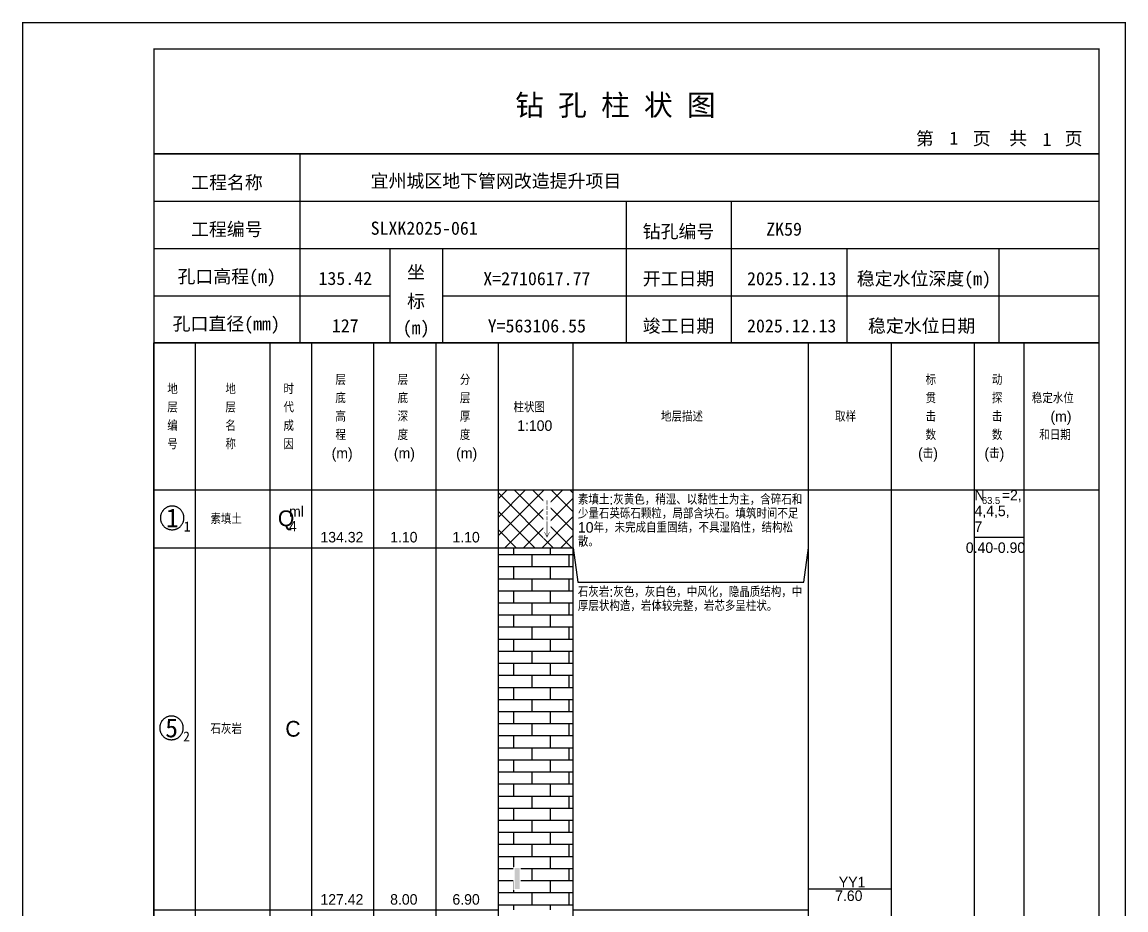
# Model space of a CAD drawing. Header units: millimetres. Extents: x 12489 to 89920, y 4630 to 4927.
# Drawn here: x 51209.3 to 51419.6, y 4757.7 to 4926.8 of the extents above; entities that cross this region are included whole.
import ezdxf
from ezdxf.enums import TextEntityAlignment as Align

# ---------------------------------------------------------------- set-up
doc = ezdxf.new("R2010")
doc.units = ezdxf.units.MM
doc.layers.add('ZZT_TC', color=7, linetype='Continuous')
doc.styles.add('成果图图块', font='', dxfattribs={"height": 2.5})
doc.styles.add('成果图模板', font='')
doc.styles.add('成果图模板标题', font='simhei.ttf')
doc.styles.add('成果图表体', font='Comfont.shx', dxfattribs={"height": 2, "bigfont": 'Hztxt12a.shx'})
doc.styles.get('成果图图块').set_extended_font_data('FangSong_GB2312')
doc.styles.get('成果图模板').set_extended_font_data('FangSong_GB2312')

# ---------------------------------------------------------------- blocks, each defined once
blk = doc.blocks.new('DCBH-1-1-1332', base_point=(0.3, -0.11))
at = {"layer": 'ZZT_TC', "color": 7}
blk.add_polyline3d([(-0.19, 2.31, 0), (-0.3, 2.31, 0), (-0.41, 2.3, 0), (-0.52, 2.29, 0), (-0.63, 2.27, 0), (-0.73, 2.24, 0), (-0.84, 2.21, 0), (-0.95, 2.18, 0), (-1.05, 2.14, 0), (-1.15, 2.09, 0), (-1.25, 2.04, 0), (-1.35, 1.99, 0), (-1.44, 1.93, 0), (-1.53, 1.87, 0), (-1.62, 1.8, 0), (-1.7, 1.73, 0), (-1.78, 1.65, 0), (-1.86, 1.57, 0), (-1.93, 1.49, 0), (-2, 1.4, 0), (-2.06, 1.31, 0), (-2.12, 1.22, 0), (-2.17, 1.12, 0), (-2.22, 1.02, 0), (-2.27, 0.92, 0), (-2.31, 0.82, 0), (-2.34, 0.71, 0), (-2.37, 0.61, 0), (-2.4, 0.5, 0), (-2.41, 0.39, 0), (-2.43, 0.28, 0), (-2.44, 0.17, 0), (-2.44, 0.06, 0), (-2.44, -0.05, 0), (-2.43, -0.16, 0), (-2.41, -0.27, 0), (-2.4, -0.38, 0), (-2.37, -0.49, 0), (-2.34, -0.6, 0), (-2.31, -0.7, 0), (-2.27, -0.8, 0), (-2.22, -0.9, 0), (-2.17, -1, 0), (-2.12, -1.1, 0), (-2.06, -1.19, 0), (-2, -1.28, 0), (-1.93, -1.37, 0), (-1.86, -1.45, 0), (-1.78, -1.53, 0), (-1.7, -1.61, 0), (-1.62, -1.68, 0), (-1.53, -1.75, 0), (-1.44, -1.81, 0), (-1.35, -1.87, 0), (-1.25, -1.93, 0), (-1.15, -1.98, 0), (-1.05, -2.02, 0), (-0.95, -2.06, 0), (-0.84, -2.1, 0), (-0.73, -2.13, 0), (-0.63, -2.15, 0), (-0.52, -2.17, 0), (-0.41, -2.18, 0), (-0.3, -2.19, 0), (-0.19, -2.19, 0), (-0.08, -2.19, 0), (0.03, -2.18, 0), (0.14, -2.17, 0), (0.25, -2.15, 0), (0.36, -2.13, 0), (0.47, -2.1, 0), (0.57, -2.06, 0), (0.67, -2.02, 0), (0.77, -1.98, 0), (0.87, -1.93, 0), (0.97, -1.87, 0), (1.06, -1.81, 0), (1.15, -1.75, 0), (1.24, -1.68, 0), (1.32, -1.61, 0), (1.4, -1.53, 0), (1.48, -1.45, 0), (1.55, -1.37, 0), (1.62, -1.28, 0), (1.68, -1.19, 0), (1.74, -1.1, 0), (1.8, -1, 0), (1.85, -0.9, 0), (1.89, -0.8, 0), (1.93, -0.7, 0), (1.97, -0.6, 0), (2, -0.49, 0), (2.02, -0.38, 0), (2.04, -0.27, 0), (2.05, -0.16, 0), (2.06, -0.05, 0), (2.06, 0.06, 0), (2.06, 0.17, 0), (2.05, 0.28, 0), (2.04, 0.39, 0), (2.02, 0.5, 0), (2, 0.61, 0), (1.97, 0.71, 0), (1.93, 0.82, 0), (1.89, 0.92, 0), (1.85, 1.02, 0), (1.8, 1.12, 0), (1.74, 1.22, 0), (1.68, 1.31, 0), (1.62, 1.4, 0), (1.55, 1.49, 0), (1.48, 1.57, 0), (1.4, 1.65, 0), (1.32, 1.73, 0), (1.24, 1.8, 0), (1.15, 1.87, 0), (1.06, 1.93, 0), (0.97, 1.99, 0), (0.87, 2.04, 0), (0.77, 2.09, 0), (0.67, 2.14, 0), (0.57, 2.18, 0), (0.47, 2.21, 0), (0.36, 2.24, 0), (0.25, 2.27, 0), (0.14, 2.29, 0), (0.03, 2.3, 0), (-0.08, 2.31, 0), (-0.19, 2.31, 0)], dxfattribs=at)
at = {"style": '成果图图块'}
blk.add_text('1', height=3.57, dxfattribs=at).set_placement((-0.16, -1.74), align=Align.CENTER)
blk.add_text('1', height=1.91, dxfattribs=at).set_placement((2.03, -2.53))
blk = doc.blocks.new('DCBH-1-1-1333', base_point=(0.43, -0.11))
at = {"layer": 'ZZT_TC', "color": 7}
blk.add_polyline3d([(-0.19, 2.31, 0), (-0.3, 2.31, 0), (-0.41, 2.3, 0), (-0.52, 2.29, 0), (-0.63, 2.27, 0), (-0.73, 2.24, 0), (-0.84, 2.21, 0), (-0.95, 2.18, 0), (-1.05, 2.14, 0), (-1.15, 2.09, 0), (-1.25, 2.04, 0), (-1.35, 1.99, 0), (-1.44, 1.93, 0), (-1.53, 1.87, 0), (-1.62, 1.8, 0), (-1.7, 1.73, 0), (-1.78, 1.65, 0), (-1.86, 1.57, 0), (-1.93, 1.49, 0), (-2, 1.4, 0), (-2.06, 1.31, 0), (-2.12, 1.22, 0), (-2.17, 1.12, 0), (-2.22, 1.02, 0), (-2.27, 0.92, 0), (-2.31, 0.82, 0), (-2.34, 0.71, 0), (-2.37, 0.61, 0), (-2.4, 0.5, 0), (-2.41, 0.39, 0), (-2.43, 0.28, 0), (-2.44, 0.17, 0), (-2.44, 0.06, 0), (-2.44, -0.05, 0), (-2.43, -0.16, 0), (-2.41, -0.27, 0), (-2.4, -0.38, 0), (-2.37, -0.49, 0), (-2.34, -0.6, 0), (-2.31, -0.7, 0), (-2.27, -0.8, 0), (-2.22, -0.9, 0), (-2.17, -1, 0), (-2.12, -1.1, 0), (-2.06, -1.19, 0), (-2, -1.28, 0), (-1.93, -1.37, 0), (-1.86, -1.45, 0), (-1.78, -1.53, 0), (-1.7, -1.61, 0), (-1.62, -1.68, 0), (-1.53, -1.75, 0), (-1.44, -1.81, 0), (-1.35, -1.87, 0), (-1.25, -1.93, 0), (-1.15, -1.98, 0), (-1.05, -2.02, 0), (-0.95, -2.06, 0), (-0.84, -2.1, 0), (-0.73, -2.13, 0), (-0.63, -2.15, 0), (-0.52, -2.17, 0), (-0.41, -2.18, 0), (-0.3, -2.19, 0), (-0.19, -2.19, 0), (-0.08, -2.19, 0), (0.03, -2.18, 0), (0.14, -2.17, 0), (0.25, -2.15, 0), (0.36, -2.13, 0), (0.47, -2.1, 0), (0.57, -2.06, 0), (0.67, -2.02, 0), (0.77, -1.98, 0), (0.87, -1.93, 0), (0.97, -1.87, 0), (1.06, -1.81, 0), (1.15, -1.75, 0), (1.24, -1.68, 0), (1.32, -1.61, 0), (1.4, -1.53, 0), (1.48, -1.45, 0), (1.55, -1.37, 0), (1.62, -1.28, 0), (1.68, -1.19, 0), (1.74, -1.1, 0), (1.8, -1, 0), (1.85, -0.9, 0), (1.89, -0.8, 0), (1.93, -0.7, 0), (1.97, -0.6, 0), (2, -0.49, 0), (2.02, -0.38, 0), (2.04, -0.27, 0), (2.05, -0.16, 0), (2.06, -0.05, 0), (2.06, 0.06, 0), (2.06, 0.17, 0), (2.05, 0.28, 0), (2.04, 0.39, 0), (2.02, 0.5, 0), (2, 0.61, 0), (1.97, 0.71, 0), (1.93, 0.82, 0), (1.89, 0.92, 0), (1.85, 1.02, 0), (1.8, 1.12, 0), (1.74, 1.22, 0), (1.68, 1.31, 0), (1.62, 1.4, 0), (1.55, 1.49, 0), (1.48, 1.57, 0), (1.4, 1.65, 0), (1.32, 1.73, 0), (1.24, 1.8, 0), (1.15, 1.87, 0), (1.06, 1.93, 0), (0.97, 1.99, 0), (0.87, 2.04, 0), (0.77, 2.09, 0), (0.67, 2.14, 0), (0.57, 2.18, 0), (0.47, 2.21, 0), (0.36, 2.24, 0), (0.25, 2.27, 0), (0.14, 2.29, 0), (0.03, 2.3, 0), (-0.08, 2.31, 0), (-0.19, 2.31, 0)], dxfattribs=at)
at = {"style": '成果图图块'}
blk.add_text('5', height=3.57, dxfattribs=at).set_placement((-0.16, -1.74), align=Align.CENTER)
blk.add_text('2', height=1.91, dxfattribs=at).set_placement((2.03, -2.53))
blk = doc.blocks.new('gkqy3.dwg', base_point=(0, -2))
blk.add_wipeout([(-0.7, -2.2), (0.7, -2.2), (0.7, 2.2), (-0.7, 2.2)])
at = {"color": 7}
blk.add_solid([(-0.5, -2), (0.5, -2), (-0.5, 2), (0.5, 2)], dxfattribs=at)
blk = doc.blocks.new('zztGLdt.dwg', base_point=(0.5, 0))
blk.add_wipeout([(-0.2, -0.2), (1.2, -0.2), (1.2, 3.2), (-0.2, 3.2)])
at = {"color": 7, "const_width": 0.1}
for points in [[(0.5, 3), (0.5, 0)], [(0, 1), (0.5, 0), (1, 1)]]:
    blk.add_lwpolyline(points, dxfattribs=at)
blk = doc.blocks.new('钻孔柱状图路桥昇龙制图梁世成校核莫家里.dwg177', base_point=(25, 236))
for p, q in [((52.82, 236), (52.82, 272)), ((25, 263), (205, 263)), ((115, 236), (115, 263)), ((135, 236), (135, 263)), ((25, 254), (205, 254)), ((70, 236), (70, 254)), ((80, 236), (80, 254)), ((157, 236), (157, 254)), ((185.95, 236), (185.95, 254)), ((25, 245), (70, 245)), ((80, 245), (205, 245))]:
    blk.add_line(p, q)
for points, const_width in [([(0, 0), (210, 0), (210, 297), (0, 297)], 0.25), ([(25, 5), (205, 5), (205, 292), (25, 292)], 0.3)]:
    blk.add_lwpolyline(points, close=True, dxfattribs=dict(const_width=const_width))
at = {"const_width": 0.3}
for points in [[(25, 272), (205, 272)], [(25, 236), (205, 236)]]:
    blk.add_lwpolyline(points, dxfattribs=at)
for s, height, style, p in [('钻 孔 柱 状 图', 4, '成果图模板标题', (93.8, 279.31)), ('第', 2.5, '成果图模板', (170.12, 273.7)), ('页', 2.5, '成果图模板', (180.96, 273.7)), ('共', 2.5, '成果图模板', (187.88, 273.7)), ('页', 2.5, '成果图模板', (198.44, 273.7)), ('工程名称', 2.5, '成果图模板', (32.07, 265.32)), ('宜州城区地下管网改造提升项目', 2.5, '成果图模板', (66.26, 265.61)), ('工程编号', 2.5, '成果图模板', (32.05, 256.41)), ('SLXK2025-061', 2.5, '成果图模板', (66.26, 256.61)), ('钻孔编号', 2.5, '成果图模板', (118.08, 256)), ('ZK59', 2.5, '成果图模板', (141.61, 256.43)), ('孔口高程(m)', 2.5, '成果图模板', (29.48, 247.41)), ('坐', 2.5, '成果图模板', (73.21, 248.24)), ('开工日期', 2.5, '成果图模板', (118.08, 247)), ('稳定水位深度(m)', 2.5, '成果图模板', (158.86, 247)), ('标', 2.5, '成果图模板', (73.21, 242.7)), ('孔口直径(mm)', 2.5, '成果图模板', (28.54, 238.41)), ('(m) ', 2.5, '成果图模板', (72.38, 237.65)), ('竣工日期', 2.5, '成果图模板', (118.08, 238)), ('稳定水位日期', 2.5, '成果图模板', (160.99, 238))]:
    blk.add_text(s, height=height, dxfattribs=dict(style=style)).set_placement(p)
at = {"style": '成果图模板'}
for s, p in [('1', (177.35, 273.74)), ('1', (195.08, 273.53)), ('135.42', (61.43, 247.04)), ('X=2710617.77', (97.92, 247)), ('2025.12.13', (146.46, 247)), ('127', (61.43, 238.04)), ('Y=563106.55', (97.92, 238)), ('2025.12.13', (146.46, 238))]:
    blk.add_text(s, height=2.5, dxfattribs=at).set_placement(p, align=Align.CENTER)

msp = doc.modelspace()

# ---------------------------------------------------------------- hatches: boundary and pattern name
at = {"linetype": 'Continuous'}
h = msp.add_hatch(dxfattribs=at)
h.set_pattern_fill('GKSTT', scale=0.5, style=0, pattern_type=2)
h.set_pattern_definition([(45, (0, 0), (-1.76776695, 1.76776695), []), (135, (0, 0), (-1.76776695, -1.76776695), [])])
h.paths.add_polyline_path([(51300.06, 4826.71), (51314.29, 4826.71), (51314.29, 4837.71), (51300.06, 4837.71)])
h = msp.add_hatch(dxfattribs=at)
h.set_pattern_fill('GKSHY', scale=0.5, style=0, pattern_type=2)
h.set_pattern_definition([(0, (0, 0), (0, 2.3), []), (90, (0, 0), (-3.5, 2.3), [2.3, -2.3])])
h.paths.add_polyline_path([(51300.06, 4757.71), (51314.29, 4757.71), (51314.29, 4826.71), (51300.06, 4826.71)])

# ---------------------------------------------------------------- linework, layer by layer
at = {"color": 0}
for p, q in [((51234.45, 4837.71), (51242.35, 4837.71)), ((51234.45, 4826.71), (51234.45, 4837.71)), ((51242.35, 4826.71), (51242.35, 4837.71)), ((51234.45, 4826.71), (51242.35, 4826.71)), ((51234.45, 4826.71), (51242.35, 4826.71)), ((51234.45, 4757.71), (51234.45, 4826.71)), ((51242.35, 4757.71), (51242.35, 4826.71)), ((51234.45, 4757.71), (51242.35, 4757.71))]:
    msp.add_line(p, q, dxfattribs=at)
for points in [[(51234.45, 4865.71), (51242.35, 4865.71)], [(51234.45, 4837.71), (51234.45, 4865.71)], [(51242.35, 4837.71), (51242.35, 4865.71)], [(51242.35, 4865.71), (51256.58, 4865.71)], [(51242.35, 4837.71), (51242.35, 4865.71)], [(51256.58, 4837.71), (51256.58, 4865.71)], [(51256.58, 4865.71), (51264.49, 4865.71)], [(51256.58, 4837.71), (51256.58, 4865.71)], [(51264.49, 4837.71), (51264.49, 4865.71)], [(51264.49, 4865.71), (51276.35, 4865.71)], [(51264.49, 4837.71), (51264.49, 4865.71)], [(51276.35, 4837.71), (51276.35, 4865.71)], [(51276.35, 4865.71), (51288.2, 4865.71)], [(51276.35, 4837.71), (51276.35, 4865.71)], [(51288.2, 4837.71), (51288.2, 4865.71)], [(51288.2, 4865.71), (51300.06, 4865.71)], [(51288.2, 4837.71), (51288.2, 4865.71)], [(51300.06, 4837.71), (51300.06, 4865.71)], [(51300.06, 4865.71), (51314.29, 4865.71)], [(51300.06, 4837.71), (51300.06, 4865.71)], [(51314.29, 4837.71), (51314.29, 4865.71)], [(51314.29, 4865.71), (51359.11, 4865.71)], [(51314.29, 4837.71), (51314.29, 4865.71)], [(51359.11, 4837.71), (51359.11, 4865.71)], [(51359.11, 4865.71), (51374.92, 4865.71)], [(51359.11, 4837.71), (51359.11, 4865.71)], [(51374.92, 4837.71), (51374.92, 4865.71)], [(51374.92, 4865.71), (51390.73, 4865.71)], [(51374.92, 4837.71), (51374.92, 4865.71)], [(51390.73, 4837.71), (51390.73, 4865.71)], [(51390.73, 4865.71), (51400.22, 4865.71)], [(51390.73, 4837.71), (51390.73, 4865.71)], [(51400.22, 4837.71), (51400.22, 4865.71)], [(51400.22, 4865.71), (51414.45, 4865.71)], [(51400.22, 4837.71), (51400.22, 4865.71)], [(51414.45, 4837.71), (51414.45, 4865.71)], [(51234.45, 4837.71), (51242.35, 4837.71)], [(51234.45, 4643.71), (51234.45, 4837.71)], [(51234.45, 4837.71), (51242.35, 4837.71)], [(51242.35, 4643.71), (51242.35, 4837.71)], [(51242.35, 4837.71), (51256.58, 4837.71)], [(51242.35, 4643.71), (51242.35, 4837.71)], [(51242.35, 4837.71), (51256.58, 4837.71)], [(51242.35, 4837.71), (51256.58, 4837.71)], [(51242.35, 4826.71), (51242.35, 4837.71)], [(51256.58, 4643.71), (51256.58, 4837.71)], [(51256.58, 4826.71), (51256.58, 4837.71)], [(51256.58, 4837.71), (51264.49, 4837.71)], [(51256.58, 4643.71), (51256.58, 4837.71)], [(51256.58, 4837.71), (51264.49, 4837.71)], [(51256.58, 4837.71), (51264.49, 4837.71)], [(51256.58, 4826.71), (51256.58, 4837.71)], [(51264.49, 4643.71), (51264.49, 4837.71)], [(51264.49, 4826.71), (51264.49, 4837.71)], [(51264.49, 4837.71), (51276.35, 4837.71)], [(51264.49, 4643.71), (51264.49, 4837.71)], [(51264.49, 4837.71), (51276.35, 4837.71)], [(51264.49, 4837.71), (51276.35, 4837.71)], [(51264.49, 4826.71), (51264.49, 4837.71)], [(51276.35, 4643.71), (51276.35, 4837.71)], [(51276.35, 4826.71), (51276.35, 4837.71)], [(51276.35, 4837.71), (51288.2, 4837.71)], [(51276.35, 4643.71), (51276.35, 4837.71)], [(51276.35, 4837.71), (51288.2, 4837.71)], [(51276.35, 4837.71), (51288.2, 4837.71)], [(51276.35, 4826.71), (51276.35, 4837.71)], [(51288.2, 4643.71), (51288.2, 4837.71)], [(51288.2, 4826.71), (51288.2, 4837.71)], [(51288.2, 4837.71), (51300.06, 4837.71)], [(51288.2, 4643.71), (51288.2, 4837.71)], [(51288.2, 4837.71), (51300.06, 4837.71)], [(51288.2, 4837.71), (51300.06, 4837.71)], [(51288.2, 4826.71), (51288.2, 4837.71)], [(51300.06, 4643.71), (51300.06, 4837.71)], [(51300.06, 4826.71), (51300.06, 4837.71)], [(51300.06, 4837.71), (51314.29, 4837.71)], [(51300.06, 4643.71), (51300.06, 4837.71)], [(51300.06, 4837.71), (51314.29, 4837.71)], [(51314.29, 4643.71), (51314.29, 4837.71)], [(51314.29, 4837.71), (51359.11, 4837.71)], [(51314.29, 4643.71), (51314.29, 4837.71)], [(51314.29, 4837.71), (51359.11, 4837.71)], [(51314.29, 4826.71), (51314.29, 4837.71)], [(51359.11, 4643.71), (51359.11, 4837.71)], [(51359.11, 4826.71), (51359.11, 4837.71)], [(51359.11, 4837.71), (51374.92, 4837.71)], [(51359.11, 4643.71), (51359.11, 4837.71)], [(51359.11, 4837.71), (51374.92, 4837.71)], [(51374.92, 4643.71), (51374.92, 4837.71)], [(51374.92, 4837.71), (51390.73, 4837.71)], [(51374.92, 4643.71), (51374.92, 4837.71)], [(51374.92, 4837.71), (51390.73, 4837.71)], [(51390.73, 4643.71), (51390.73, 4837.71)], [(51390.73, 4837.71), (51400.22, 4837.71)], [(51390.73, 4643.71), (51390.73, 4837.71)], [(51390.73, 4837.71), (51400.22, 4837.71)], [(51390.73, 4837.71), (51400.22, 4837.71)], [(51390.73, 4828.71), (51390.73, 4837.71)], [(51400.22, 4643.71), (51400.22, 4837.71)], [(51400.22, 4828.71), (51400.22, 4837.71)], [(51400.22, 4837.71), (51414.45, 4837.71)], [(51400.22, 4643.71), (51400.22, 4837.71)], [(51400.22, 4837.71), (51414.45, 4837.71)], [(51414.45, 4643.71), (51414.45, 4837.71)], [(51390.73, 4828.71), (51400.22, 4828.71)], [(51242.35, 4826.71), (51256.58, 4826.71)], [(51242.35, 4826.71), (51256.58, 4826.71)], [(51242.35, 4757.71), (51242.35, 4826.71)], [(51256.58, 4757.71), (51256.58, 4826.71)], [(51256.58, 4826.71), (51264.49, 4826.71)], [(51256.58, 4826.71), (51264.49, 4826.71)], [(51256.58, 4757.71), (51256.58, 4826.71)], [(51264.49, 4757.71), (51264.49, 4826.71)], [(51264.49, 4826.71), (51276.35, 4826.71)], [(51264.49, 4826.71), (51276.35, 4826.71)], [(51264.49, 4757.71), (51264.49, 4826.71)], [(51276.35, 4757.71), (51276.35, 4826.71)], [(51276.35, 4826.71), (51288.2, 4826.71)], [(51276.35, 4826.71), (51288.2, 4826.71)], [(51276.35, 4757.71), (51276.35, 4826.71)], [(51288.2, 4757.71), (51288.2, 4826.71)], [(51288.2, 4826.71), (51300.06, 4826.71)], [(51288.2, 4826.71), (51300.06, 4826.71)], [(51288.2, 4757.71), (51288.2, 4826.71)], [(51300.06, 4757.71), (51300.06, 4826.71)], [(51314.29, 4826.71), (51315.19, 4820.11)], [(51314.29, 4757.71), (51314.29, 4826.71)], [(51358.22, 4820.11), (51359.11, 4826.71)], [(51359.11, 4757.71), (51359.11, 4826.71)], [(51315.19, 4820.11), (51358.22, 4820.11)], [(51359.11, 4761.71), (51374.92, 4761.71)], [(51242.35, 4757.71), (51256.58, 4757.71)], [(51256.58, 4757.71), (51264.49, 4757.71)], [(51264.49, 4757.71), (51276.35, 4757.71)], [(51276.35, 4757.71), (51288.2, 4757.71)], [(51288.2, 4757.71), (51300.06, 4757.71)], [(51314.29, 4757.71), (51359.11, 4757.71)]]:
    msp.add_lwpolyline(points, dxfattribs=at)
at = {"color": 7, "flags": 128}
msp.add_lwpolyline([(51300.06, 4826.71), (51314.29, 4826.71)], dxfattribs=at)

# ---------------------------------------------------------------- block references
for name, p in [('DCBH-1-1-1332', (51238.4, 4832.21)), ('DCBH-1-1-1333', (51238.4, 4792.21))]:
    msp.add_blockref(name, p)

# ---------------------------------------------------------------- texts
at = {"color": 0, "style": '成果图表体'}
for s, height, p in [('层', 2, (51269, 4857.71)), ('层', 2, (51280.85, 4857.71)), ('分', 2, (51292.71, 4857.71)), ('标', 2, (51381.41, 4857.71)), ('动', 2, (51394.05, 4857.71)), ('地', 2, (51236.98, 4855.96)), ('地', 2, (51248.05, 4855.96)), ('时', 2, (51259.11, 4855.96)), ('底', 2, (51269, 4854.21)), ('底', 2, (51280.85, 4854.21)), ('层', 2, (51292.71, 4854.21)), ('贯', 2, (51381.41, 4854.21)), ('探', 2, (51394.05, 4854.21)), ('稳定水位', 2, (51401.65, 4854.21)), ('层', 2, (51236.98, 4852.46)), ('层', 2, (51248.05, 4852.46)), ('代', 2, (51259.11, 4852.46)), ('高', 2, (51269, 4850.71)), ('深', 2, (51280.85, 4850.71)), ('厚', 2, (51292.71, 4850.71)), ('柱状图', 2, (51302.91, 4852.46)), ('地层描述', 2, (51331.02, 4850.71)), ('取样', 2, (51364.18, 4850.71)), ('击', 2, (51381.41, 4850.71)), ('击', 2, (51394.05, 4850.71)), ('(m)', 2, (51405.2, 4850.71)), ('编', 2, (51236.98, 4848.96)), ('名', 2, (51248.05, 4848.96)), ('成', 2, (51259.11, 4848.96)), ('1:100', 2, (51303.62, 4848.96)), ('程', 2, (51269, 4847.21)), ('度', 2, (51280.85, 4847.21)), ('度', 2, (51292.71, 4847.21)), ('数', 2, (51381.41, 4847.21)), ('数', 2, (51394.05, 4847.21)), ('和日期', 2, (51403.07, 4847.21)), ('号', 2, (51236.98, 4845.46)), ('称', 2, (51248.05, 4845.46)), ('因', 2, (51259.11, 4845.46)), ('(m)', 2, (51268.28, 4843.71)), ('(m)', 2, (51280.14, 4843.71)), ('(m)', 2, (51292, 4843.71)), ('(击)', 2, (51379.99, 4843.71)), ('(击)', 2, (51392.63, 4843.71)), ('N', 2, (51390.73, 4835.71)), ('63.5', 1.333, (51392.15, 4835.04)), ('=2,', 2, (51395.94, 4835.71)), ('Q', 3, (51258.05, 4830.81)), ('ml', 2, (51260.18, 4832.61)), ('4,4,5,', 2, (51390.73, 4832.71)), ('素填土', 2, (51245.2, 4831.21)), ('4', 2, (51260.18, 4829.81)), ('7', 2, (51390.73, 4829.71)), ('134.32', 2, (51266.15, 4827.71)), ('1.10', 2, (51279.43, 4827.71)), ('1.10', 2, (51291.29, 4827.71)), ('0.40-0.90', 2, (51389.08, 4825.71)), ('C', 3, (51259.47, 4790.71)), ('石灰岩', 2, (51245.2, 4791.21)), ('YY1', 2, (51364.89, 4762.01)), ('127.42', 2, (51266.15, 4758.71)), ('8.00', 2, (51279.43, 4758.71)), ('6.90', 2, (51291.29, 4758.71)), ('7.60', 2, (51364.18, 4759.41))]:
    msp.add_text(s, height=height, dxfattribs=at).set_placement(p)
at = {"color": 0, "char_height": 2, "width": 43.0292, "attachment_point": 1, "line_spacing_factor": 0.8, "style": '成果图表体'}
for s, insert in [('素填土:灰黄色，稍湿、以黏性土为主，含碎石和少量石英砾石颗粒，局部含块石。填筑时间不足10年，未完成自重固结，不具湿陷性，结构松散。', (51315.19, 4836.91)), ('石灰岩:灰色，灰白色，中风化，隐晶质结构，中厚层状构造，岩体较完整，岩芯多呈柱状。', (51315.19, 4819.31))]:
    msp.add_mtext(s, dxfattribs=dict(at, insert=insert))

# ---------------------------------------------------------------- next in the draw order: block references
for name, p in [('zztGLdt.dwg', (51309.31, 4832.71)), ('gkqy3.dwg', (51303.62, 4761.71))]:
    msp.add_blockref(name, p)

# ---------------------------------------------------------------- next in the draw order: block references
msp.add_blockref('zztGLdt.dwg', (51309.31, 4831.71))

# ---------------------------------------------------------------- next in the draw order: block references
msp.add_blockref('zztGLdt.dwg', (51309.31, 4830.71))

# ---------------------------------------------------------------- next in the draw order: block references
msp.add_blockref('zztGLdt.dwg', (51309.31, 4829.71))

# ---------------------------------------------------------------- next in the draw order: block references
msp.add_blockref('zztGLdt.dwg', (51309.31, 4828.71))

# ---------------------------------------------------------------- next in the draw order: block references
msp.add_blockref('钻孔柱状图路桥昇龙制图梁世成校核莫家里.dwg177', (51234.45, 4865.71))

doc.saveas('drawing.dxf')
